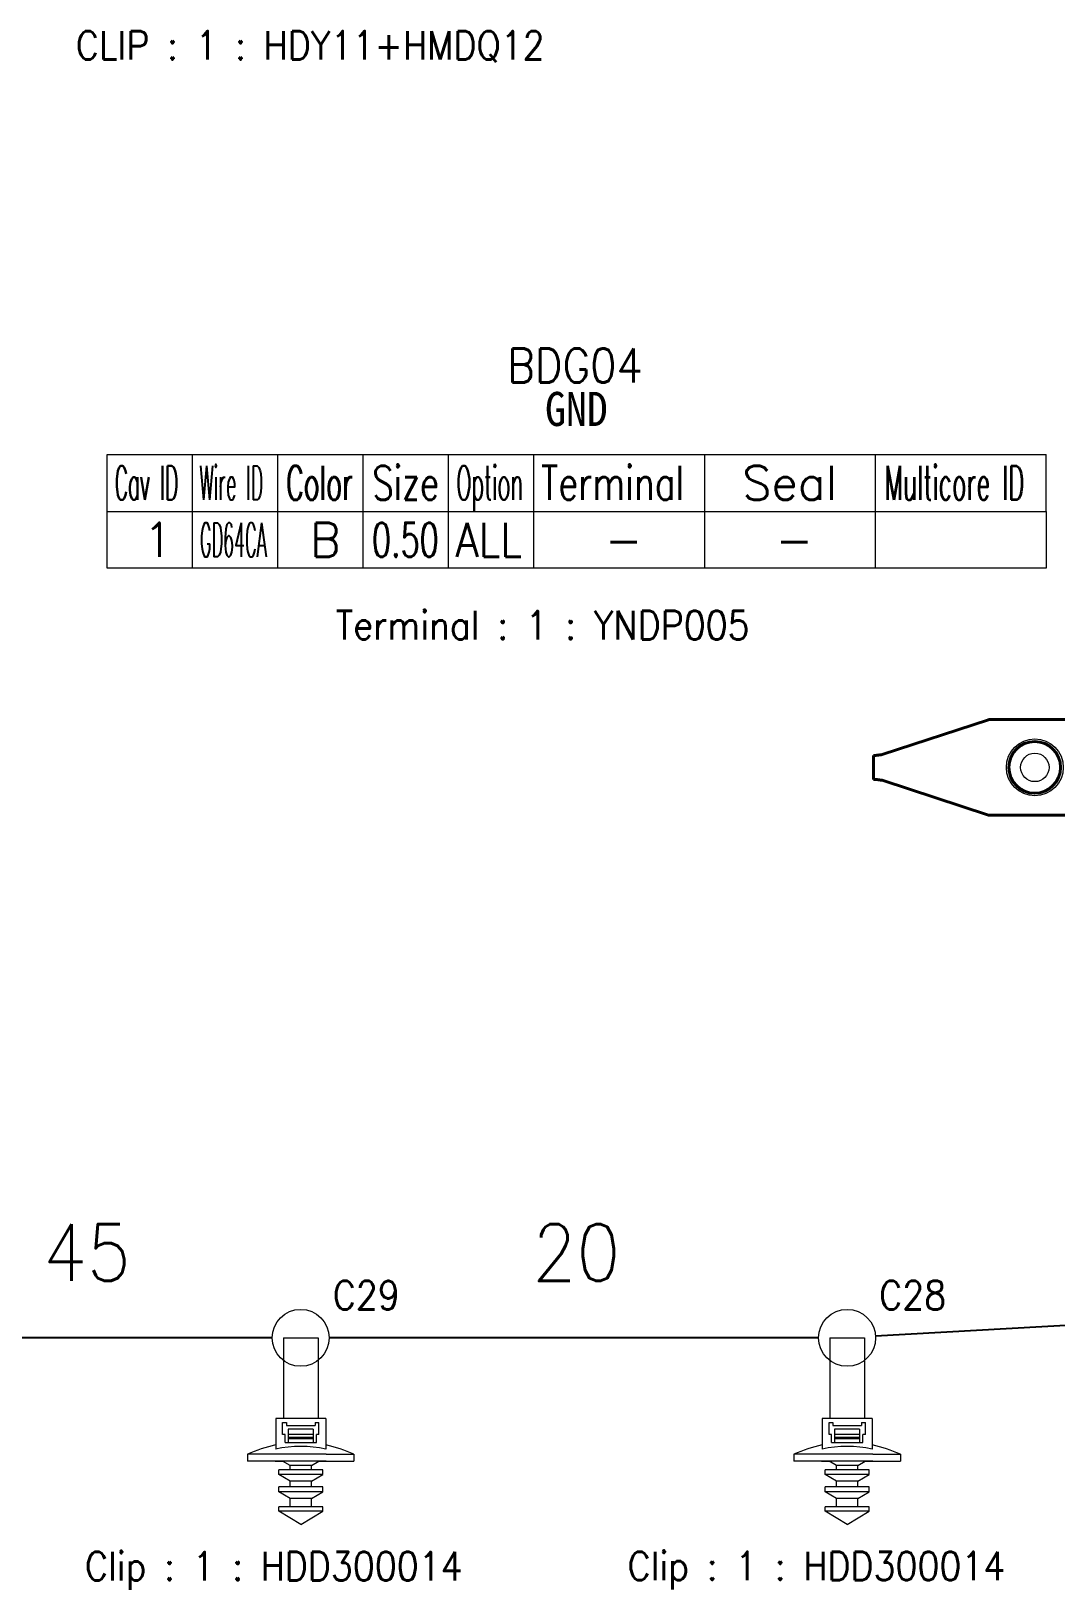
# Model space of a CAD drawing. Header units: inches. Extents: x 47316 to 59086, y 3141 to 11743.
# Drawn here: x 51384.3 to 51474.3, y 6120.9 to 6257.9 of the extents above; entities that cross this region are included whole.
import ezdxf

# ---------------------------------------------------------------- set-up
doc = ezdxf.new("R2010")
doc.units = ezdxf.units.IN
doc.header["$MEASUREMENT"] = 0
for name, color, linetype, lineweight in [('0Filament', 7, 'Continuous', 20), ('标注线', 3, 'Continuous', 20), ('轮廓线', 7, 'Continuous', 40)]:
    doc.layers.add(name, color=color, linetype=linetype, lineweight=lineweight)
doc.styles.get("Standard").update_dxf_attribs({"font": ''})
doc.styles.get('Standard').set_extended_font_data('SimSun')
doc.linetypes.add('_VH_OTCON', pattern='A,0.0001,[7,VeSys.shx,S=0.1,R=0,X=0,Y=0],-0.4,[7,VeSys.shx,S=0.1,R=0,X=0,Y=0],-0.4,["X",Standard,S=1,R=0,X=-0.5,Y=-0.5],-0.0001,[7,VeSys.shx,S=0.1,R=0,X=0,Y=0],-0.4', length=1.2002)

# ---------------------------------------------------------------- blocks, each defined once
blk = doc.blocks.new('YNDP')
at = {"layer": '标注线', "color": 0}
for p, q in [((-2.1, 7.31), (2.1, 7.31)), ((-2.1, 7.31), (-2.1, 7.03)), ((-2.1, 7.03), (2.1, 7.03)), ((2.1, 7.31), (2.1, 7.03)), ((-2.1, 6.34), (2.1, 6.34)), ((-2.1, 6.06), (-2.1, 6.34)), ((-2.1, 6.06), (2.1, 6.06)), ((2.1, 6.06), (2.1, 6.34)), ((-2.1, 5.36), (2.1, 5.36)), ((-2.1, 5.08), (-2.1, 5.36)), ((-2.1, 5.08), (2.1, 5.08)), ((2.1, 5.08), (2.1, 5.36))]:
    blk.add_line(p, q, dxfattribs=at)
at = {"layer": '轮廓线', "color": 0, "linetype": 'Continuous'}
for p, q in [((-1.05, 31.85), (1.05, 31.85)), ((-1.05, 31.85), (-1.05, 31.62)), ((1.05, 31.85), (1.05, 31.62)), ((-1.12, 31.08), (-4.19, 21.73)), ((1.12, 31.08), (4.19, 21.73)), ((-4.2, 21.67), (-4.2, 12.86)), ((4.2, 21.67), (4.2, 12.86)), ((-2.59, 8.23), (-2.59, 8.19)), ((2.61, 8.81), (2.59, 8.3)), ((-2.8, 4.2), (-2.8, 8.19)), ((-1.93, 8.19), (-2.79, 8.19)), ((-2.68, 4.76), (-2.68, 7.63)), ((-2.15, 7.63), (-2.15, 4.76)), ((1.93, 8.19), (2.79, 8.19)), ((2.15, 7.63), (2.15, 4.76)), ((2.68, 4.76), (2.68, 7.63)), ((2.8, 4.2), (2.8, 8.19)), ((-1.88, 4.2), (-2.79, 4.2)), ((1.88, 4.2), (2.79, 4.2)), ((-3.42, 2.1), (-3.42, 0)), ((-2.21, 2.1), (-3.42, 2.1)), ((-3.33, 1.54), (-3.33, 0.56)), ((-2.8, 0.56), (-2.8, 1.54)), ((2.21, 2.1), (3.42, 2.1)), ((2.8, 0.56), (2.8, 1.54)), ((3.33, 1.54), (3.33, 0.56)), ((3.42, 2.1), (3.42, 0)), ((3.42, 0), (-3.42, 0))]:
    blk.add_line(p, q, dxfattribs=at)
for points in [[(-4.1, 12.34), (-3.84, 11.76), (-3.57, 11.21), (-3.29, 10.67), (-3.04, 10.15), (-2.83, 9.63), (-2.67, 9.1), (-2.59, 8.55)], [(4.1, 12.34), (3.82, 11.71), (3.52, 11.11), (3.22, 10.53), (2.96, 9.97), (2.75, 9.39), (2.61, 8.81)], [(2.59, 8.3), (2.6, 8.23), (2.62, 8.19)]]:
    blk.add_lwpolyline(points, dxfattribs=at)
blk.add_circle((0, 17.68), 2.27, dxfattribs=at)
for centre, radius, start, end in [((-3.99, 21.67), 0.21, 161.8436, 180), ((3.99, 21.67), 0.21, 0, 18.1564), ((-2.73, 12.98), 1.47, 179.9769, 194.856), ((-2.78, 12.86), 1.42, 179.9988, 190.6859), ((-2.82, 12.86), 1.38, 190.6602, 202.0987), ((-2.83, 12.95), 1.37, 194.867, 203.4682), ((-2.88, 12.93), 1.32, 203.5201, 211.9337), ((2.88, 12.93), 1.31, 328.0524, 336.542), ((2.84, 12.95), 1.36, 336.545, 345.167), ((2.82, 12.86), 1.38, 337.9012, 349.3399), ((2.73, 12.98), 1.47, 345.1441, 0.0231), ((2.78, 12.86), 1.42, 349.3141, 0.0012)]:
    blk.add_arc(centre, radius, start, end, dxfattribs=at)
for centre, ratio, start_param, end_param in [((-2.79, 7.63), 0.19732, -4.712389, -3.141593), ((2.79, 7.63), 0.19732, -3.141593, -1.570796), ((-2.79, 4.76), 0.19732, 0, 1.570796), ((2.79, 4.76), 0.19732, -1.570796, 0), ((-3.4, 1.54), 0.133102, -4.712389, -3.141593), ((3.4, 1.54), 0.133102, -3.141593, -1.570796), ((-3.4, 0.56), 0.133102, 0, 1.570796), ((3.4, 0.56), 0.133102, -1.570796, 0)]:
    blk.add_ellipse(centre, major_axis=(0, -0.56), ratio=ratio, start_param=start_param, end_param=end_param, dxfattribs=at)
for points, knots in [([(-1.12, 31.08), (-1.12, 31.13), (-1.11, 31.23), (-1.09, 31.37), (-1.07, 31.5), (-1.06, 31.59), (-1.05, 31.62)], [0, 0, 0, 0, 0.275349, 0.54044, 0.785059, 1, 1, 1, 1]), ([(1.12, 31.08), (1.12, 31.13), (1.11, 31.23), (1.09, 31.37), (1.07, 31.5), (1.06, 31.59), (1.05, 31.62)], [0, 0, 0, 0, 0.275349, 0.54044, 0.785059, 1, 1, 1, 1]), ([(-3.99, 12.24), (-3.96, 12.18), (-3.88, 12.06), (-3.76, 11.88), (-3.63, 11.71), (-3.49, 11.53), (-3.38, 11.38), (-3.28, 11.26), (-3.18, 11.13), (-3.08, 11.01), (-2.97, 10.88), (-2.89, 10.77), (-2.81, 10.67), (-2.71, 10.53), (-2.6, 10.38), (-2.5, 10.23), (-2.42, 10.11), (-2.35, 9.98), (-2.28, 9.85), (-2.21, 9.72), (-2.13, 9.54), (-2.06, 9.35), (-2, 9.15), (-1.96, 9), (-1.93, 8.85), (-1.92, 8.75), (-1.91, 8.7)], [0, 0, 0, 0, 0.050147, 0.101268, 0.15366, 0.207551, 0.263037, 0.291397, 0.320187, 0.379163, 0.409405, 0.44019, 0.471533, 0.503437, 0.568955, 0.6026, 0.636828, 0.671601, 0.70688, 0.742606, 0.778723, 0.851854, 0.888752, 0.925778, 0.962868, 1, 1, 1, 1]), ([(3.99, 12.24), (3.96, 12.18), (3.88, 12.06), (3.76, 11.88), (3.63, 11.71), (3.49, 11.53), (3.38, 11.38), (3.28, 11.26), (3.18, 11.13), (3.08, 11.01), (2.97, 10.88), (2.89, 10.77), (2.81, 10.67), (2.71, 10.53), (2.6, 10.38), (2.5, 10.23), (2.42, 10.11), (2.35, 9.98), (2.28, 9.85), (2.21, 9.72), (2.13, 9.54), (2.06, 9.35), (2, 9.15), (1.96, 9), (1.93, 8.85), (1.92, 8.75), (1.91, 8.7)], [0, 0, 0, 0, 0.050147, 0.101268, 0.15366, 0.207551, 0.263037, 0.291397, 0.320187, 0.379163, 0.409405, 0.44019, 0.471533, 0.503437, 0.568955, 0.6026, 0.636828, 0.671601, 0.70688, 0.742606, 0.778723, 0.851854, 0.888752, 0.925778, 0.962868, 1, 1, 1, 1]), ([(-2.59, 8.23), (-2.59, 8.23), (-2.59, 8.25), (-2.59, 8.28), (-2.59, 8.31), (-2.59, 8.35), (-2.58, 8.39), (-2.58, 8.46), (-2.58, 8.51), (-2.59, 8.55)], [0, 0, 0, 0, 0.070978, 0.159185, 0.264069, 0.384693, 0.519957, 0.668708, 1, 1, 1, 1]), ([(-2.58, 8.19), (-2.58, 8.19), (-2.58, 8.19), (-2.58, 8.19), (-2.59, 8.2), (-2.59, 8.2), (-2.59, 8.2), (-2.59, 8.21), (-2.59, 8.22), (-2.59, 8.22), (-2.59, 8.23)], [0, 0, 0, 0, 0.063583, 0.13143, 0.214486, 0.319093, 0.448523, 0.604543, 0.788198, 1, 1, 1, 1]), ([(-1.89, 8.33), (-1.89, 8.32), (-1.9, 8.3), (-1.9, 8.27), (-1.9, 8.25), (-1.91, 8.23), (-1.91, 8.22), (-1.91, 8.21), (-1.92, 8.2), (-1.92, 8.2), (-1.92, 8.2), (-1.92, 8.19), (-1.92, 8.19), (-1.93, 8.19), (-1.93, 8.19)], [0, 0, 0, 0, 0.218442, 0.41158, 0.578176, 0.717068, 0.77583, 0.827442, 0.871971, 0.909537, 0.940372, 0.964928, 0.984146, 1, 1, 1, 1]), ([(-1.91, 8.7), (-1.91, 8.66), (-1.9, 8.6), (-1.89, 8.5), (-1.89, 8.42), (-1.89, 8.37), (-1.89, 8.34), (-1.89, 8.33)], [0, 0, 0, 0, 0.28921, 0.557756, 0.797041, 0.903477, 1, 1, 1, 1]), ([(1.89, 8.33), (1.89, 8.34), (1.89, 8.37), (1.89, 8.42), (1.89, 8.5), (1.9, 8.6), (1.91, 8.66), (1.91, 8.7)], [0, 0, 0, 0, 0.09654, 0.20301, 0.442326, 0.710821, 1, 1, 1, 1]), ([(1.93, 8.19), (1.93, 8.19), (1.92, 8.19), (1.92, 8.19), (1.92, 8.2), (1.92, 8.2), (1.92, 8.2), (1.91, 8.21), (1.91, 8.22), (1.91, 8.23), (1.9, 8.25), (1.9, 8.27), (1.9, 8.3), (1.89, 8.32), (1.89, 8.33)], [0, 0, 0, 0, 0.015854, 0.035072, 0.059628, 0.090464, 0.128031, 0.17256, 0.224172, 0.282933, 0.421824, 0.58842, 0.781558, 1, 1, 1, 1]), ([(-2.11, 8.19), (-2.11, 8.19), (-2.11, 8.19), (-2.11, 8.19), (-2.12, 8.18), (-2.12, 8.18), (-2.12, 8.17), (-2.12, 8.17), (-2.13, 8.16), (-2.13, 8.14), (-2.13, 8.12), (-2.14, 8.09), (-2.14, 8.06), (-2.14, 8.01), (-2.15, 7.94), (-2.15, 7.84), (-2.15, 7.74), (-2.15, 7.67), (-2.15, 7.63)], [0, 0, 0, 0, 0.004027, 0.009289, 0.016377, 0.025518, 0.036801, 0.050263, 0.065914, 0.083752, 0.125893, 0.176287, 0.234438, 0.299837, 0.450022, 0.621303, 0.807366, 1, 1, 1, 1]), ([(2.15, 7.63), (2.15, 7.67), (2.15, 7.74), (2.15, 7.84), (2.15, 7.94), (2.14, 8.01), (2.14, 8.06), (2.14, 8.09), (2.13, 8.12), (2.13, 8.14), (2.13, 8.16), (2.12, 8.17), (2.12, 8.17), (2.12, 8.18), (2.12, 8.18), (2.11, 8.19), (2.11, 8.19), (2.11, 8.19), (2.11, 8.19)], [0, 0, 0, 0, 0.192634, 0.378697, 0.549978, 0.700163, 0.765562, 0.823713, 0.874107, 0.916248, 0.934086, 0.949737, 0.963199, 0.974482, 0.983623, 0.990711, 0.995973, 1, 1, 1, 1]), ([(-2.56, 3.36), (-2.57, 3.43), (-2.58, 3.53), (-2.58, 3.66), (-2.58, 3.77), (-2.58, 3.87), (-2.58, 3.98), (-2.58, 4.09), (-2.58, 4.16), (-2.58, 4.2)], [0, 0, 0, 0, 0.240029, 0.362533, 0.486637, 0.612415, 0.739889, 0.869056, 1, 1, 1, 1]), ([(-2.15, 4.76), (-2.15, 4.72), (-2.15, 4.65), (-2.15, 4.55), (-2.15, 4.45), (-2.14, 4.38), (-2.14, 4.33), (-2.14, 4.3), (-2.13, 4.27), (-2.13, 4.25), (-2.13, 4.23), (-2.12, 4.22), (-2.12, 4.22), (-2.12, 4.21), (-2.12, 4.21), (-2.11, 4.2), (-2.11, 4.2), (-2.11, 4.2), (-2.11, 4.2)], [0, 0, 0, 0, 0.192634, 0.378697, 0.549978, 0.700163, 0.765562, 0.823713, 0.874107, 0.916248, 0.934086, 0.949737, 0.963199, 0.974482, 0.983623, 0.990711, 0.995973, 1, 1, 1, 1]), ([(-1.88, 4.2), (-1.88, 4.13), (-1.87, 4.02), (-1.86, 3.87), (-1.85, 3.73), (-1.83, 3.59), (-1.79, 3.46), (-1.77, 3.39), (-1.75, 3.36)], [0, 0, 0, 0, 0.260021, 0.387215, 0.512609, 0.758429, 0.879572, 1, 1, 1, 1]), ([(1.75, 3.36), (1.77, 3.39), (1.79, 3.46), (1.83, 3.59), (1.85, 3.73), (1.86, 3.87), (1.87, 4.02), (1.88, 4.13), (1.88, 4.2)], [0, 0, 0, 0, 0.120428, 0.241571, 0.48739, 0.612785, 0.739979, 1, 1, 1, 1]), ([(2.11, 4.2), (2.11, 4.2), (2.11, 4.2), (2.11, 4.2), (2.12, 4.21), (2.12, 4.21), (2.12, 4.22), (2.12, 4.22), (2.13, 4.23), (2.13, 4.25), (2.13, 4.27), (2.14, 4.3), (2.14, 4.33), (2.14, 4.38), (2.15, 4.45), (2.15, 4.55), (2.15, 4.65), (2.15, 4.72), (2.15, 4.76)], [0, 0, 0, 0, 0.004027, 0.009289, 0.016377, 0.025518, 0.036801, 0.050263, 0.065914, 0.083752, 0.125893, 0.176287, 0.234438, 0.299837, 0.450022, 0.621303, 0.807366, 1, 1, 1, 1]), ([(2.58, 4.2), (2.58, 4.16), (2.58, 4.09), (2.58, 3.98), (2.58, 3.87), (2.58, 3.77), (2.58, 3.66), (2.58, 3.53), (2.57, 3.43), (2.56, 3.36)], [0, 0, 0, 0, 0.130944, 0.260111, 0.387585, 0.513363, 0.637467, 0.759971, 1, 1, 1, 1]), ([(-2.89, 2.13), (-2.87, 2.14), (-2.85, 2.17), (-2.8, 2.21), (-2.76, 2.26), (-2.72, 2.33), (-2.68, 2.4), (-2.64, 2.48), (-2.61, 2.56), (-2.56, 2.69), (-2.53, 2.85), (-2.51, 3.01), (-2.51, 3.13), (-2.52, 3.22), (-2.54, 3.29), (-2.55, 3.34), (-2.56, 3.36)], [0, 0, 0, 0, 0.038866, 0.08397, 0.135113, 0.191855, 0.253649, 0.319879, 0.389842, 0.462725, 0.612921, 0.759984, 0.828629, 0.892177, 0.949572, 1, 1, 1, 1]), ([(-1.75, 3.36), (-1.74, 3.34), (-1.71, 3.28), (-1.68, 3.19), (-1.65, 3.09), (-1.64, 3), (-1.64, 2.93), (-1.64, 2.87), (-1.65, 2.81), (-1.66, 2.73), (-1.69, 2.64), (-1.73, 2.53), (-1.79, 2.44), (-1.85, 2.36), (-1.91, 2.28), (-1.98, 2.22), (-2.03, 2.18), (-2.07, 2.15), (-2.1, 2.13), (-2.13, 2.12), (-2.17, 2.1), (-2.2, 2.1), (-2.21, 2.1)], [0, 0, 0, 0, 0.055022, 0.116995, 0.185083, 0.258201, 0.296181, 0.334778, 0.373698, 0.412652, 0.489659, 0.564292, 0.635623, 0.703071, 0.76613, 0.824277, 0.876958, 0.901113, 0.923761, 0.944907, 0.964596, 1, 1, 1, 1]), ([(2.21, 2.1), (2.2, 2.1), (2.17, 2.1), (2.13, 2.12), (2.1, 2.13), (2.07, 2.15), (2.03, 2.18), (1.98, 2.22), (1.91, 2.28), (1.85, 2.36), (1.79, 2.44), (1.73, 2.53), (1.69, 2.64), (1.65, 2.75), (1.64, 2.87), (1.64, 2.98), (1.65, 3.09), (1.68, 3.19), (1.71, 3.28), (1.74, 3.34), (1.75, 3.36)], [0, 0, 0, 0, 0.035416, 0.055113, 0.076262, 0.09891, 0.123064, 0.175742, 0.233887, 0.296955, 0.364416, 0.435763, 0.510406, 0.587414, 0.665244, 0.741782, 0.814902, 0.882994, 0.944969, 1, 1, 1, 1]), ([(2.56, 3.36), (2.55, 3.34), (2.54, 3.3), (2.53, 3.23), (2.52, 3.16), (2.51, 3.05), (2.52, 2.9), (2.55, 2.73), (2.6, 2.59), (2.64, 2.48), (2.68, 2.41), (2.71, 2.34), (2.75, 2.28), (2.79, 2.23), (2.81, 2.2), (2.83, 2.19)], [0, 0, 0, 0, 0.048288, 0.102718, 0.16266, 0.227338, 0.366788, 0.511961, 0.653827, 0.721303, 0.78555, 0.846014, 0.902199, 0.953655, 1, 1, 1, 1]), ([(-2.97, 2.1), (-2.96, 2.1), (-2.95, 2.1), (-2.93, 2.11), (-2.91, 2.12), (-2.9, 2.13), (-2.89, 2.13)], [0, 0, 0, 0, 0.217658, 0.453857, 0.713604, 1, 1, 1, 1]), ([(-2.74, 2.1), (-2.74, 2.1), (-2.74, 2.1), (-2.75, 2.1), (-2.75, 2.09), (-2.75, 2.09), (-2.76, 2.08), (-2.76, 2.08), (-2.76, 2.07), (-2.77, 2.05), (-2.77, 2.03), (-2.78, 2), (-2.78, 1.97), (-2.79, 1.93), (-2.79, 1.89), (-2.8, 1.83), (-2.8, 1.75), (-2.8, 1.65), (-2.8, 1.58), (-2.8, 1.54)], [0, 0, 0, 0, 0.005642, 0.012205, 0.020275, 0.030156, 0.042002, 0.05589, 0.071859, 0.089925, 0.132301, 0.1827, 0.240671, 0.305736, 0.377363, 0.454882, 0.624746, 0.809143, 1, 1, 1, 1]), ([(2.8, 1.54), (2.8, 1.58), (2.8, 1.65), (2.8, 1.75), (2.8, 1.83), (2.79, 1.89), (2.79, 1.93), (2.78, 1.97), (2.78, 2), (2.77, 2.03), (2.77, 2.05), (2.76, 2.07), (2.76, 2.08), (2.76, 2.08), (2.75, 2.09), (2.75, 2.09), (2.75, 2.1), (2.74, 2.1), (2.74, 2.1), (2.74, 2.1)], [0, 0, 0, 0, 0.190857, 0.375254, 0.545118, 0.622637, 0.694264, 0.759329, 0.8173, 0.867699, 0.910075, 0.928141, 0.94411, 0.957998, 0.969844, 0.979725, 0.987795, 0.994358, 1, 1, 1, 1]), ([(2.83, 2.19), (2.84, 2.17), (2.86, 2.15), (2.89, 2.13), (2.9, 2.12)], [0, 0, 0, 0, 0.537008, 1, 1, 1, 1]), ([(2.9, 2.12), (2.91, 2.12), (2.92, 2.11), (2.94, 2.1), (2.96, 2.1), (2.97, 2.1)], [0, 0, 0, 0, 0.280397, 0.659814, 1, 1, 1, 1]), ([(-2.8, 0.56), (-2.8, 0.52), (-2.8, 0.45), (-2.8, 0.35), (-2.8, 0.27), (-2.79, 0.21), (-2.79, 0.17), (-2.78, 0.13), (-2.78, 0.1), (-2.77, 0.07), (-2.77, 0.05), (-2.76, 0.03), (-2.76, 0.02), (-2.76, 0.02), (-2.75, 0.01), (-2.75, 0.01), (-2.75, 0), (-2.74, 0), (-2.74, 0), (-2.74, 0)], [0, 0, 0, 0, 0.190857, 0.375254, 0.545118, 0.622637, 0.694264, 0.759329, 0.8173, 0.867699, 0.910075, 0.928141, 0.94411, 0.957998, 0.969844, 0.979725, 0.987795, 0.994358, 1, 1, 1, 1]), ([(2.74, 0), (2.74, 0), (2.74, 0), (2.75, 0), (2.75, 0.01), (2.75, 0.01), (2.76, 0.02), (2.76, 0.02), (2.76, 0.03), (2.77, 0.05), (2.77, 0.07), (2.78, 0.1), (2.78, 0.13), (2.79, 0.17), (2.79, 0.21), (2.8, 0.27), (2.8, 0.35), (2.8, 0.45), (2.8, 0.52), (2.8, 0.56)], [0, 0, 0, 0, 0.005642, 0.012205, 0.020275, 0.030156, 0.042002, 0.05589, 0.071859, 0.089925, 0.132301, 0.1827, 0.240671, 0.305736, 0.377363, 0.454882, 0.624746, 0.809143, 1, 1, 1, 1])]:
    blk.add_open_spline(points, degree=3, knots=knots, dxfattribs=at)

msp = doc.modelspace()

# ---------------------------------------------------------------- linework, layer by layer
at = {"color": 0, "linetype": 'Continuous', "lineweight": 15}
for p, q in [((51390.93, 6220.66), (51473.43, 6220.66)), ((51390.93, 6215.66), (51390.93, 6220.66)), ((51390.93, 6215.66), (51473.43, 6215.66))]:
    msp.add_line(p, q, dxfattribs=at)
at = {"color": 7, "linetype": 'Continuous', "lineweight": 15}
for p, q in [((51398.43, 6215.66), (51398.43, 6220.66)), ((51405.93, 6215.66), (51405.93, 6220.66)), ((51413.43, 6215.66), (51413.43, 6220.66)), ((51420.93, 6215.66), (51420.93, 6220.66)), ((51428.43, 6215.66), (51428.43, 6220.66)), ((51443.43, 6215.66), (51443.43, 6220.66)), ((51458.43, 6215.66), (51458.43, 6220.66)), ((51473.43, 6215.66), (51473.43, 6220.66))]:
    msp.add_line(p, q, dxfattribs=at)
at = {"color": 102, "linetype": 'Continuous', "lineweight": 15}
for p, q in [((51398.43, 6210.66), (51398.43, 6215.66)), ((51405.93, 6210.66), (51405.93, 6215.66)), ((51413.43, 6210.66), (51413.43, 6215.66)), ((51420.93, 6210.66), (51420.93, 6215.66)), ((51428.43, 6210.66), (51428.43, 6215.66)), ((51443.43, 6210.66), (51443.43, 6215.66)), ((51458.43, 6210.66), (51458.43, 6215.66))]:
    msp.add_line(p, q, dxfattribs=at)
at = {"color": 0, "linetype": '_VH_OTCON', "ltscale": 5}
for p, q in [((51405.44, 6143.03), (51372.44, 6143.03)), ((51453.44, 6143.03), (51410.44, 6143.03))]:
    msp.add_line(p, q, dxfattribs=at)
at = {"color": 0, "linetype": 'Continuous', "lineweight": 15}
msp.add_lwpolyline([(51390.93, 6210.66), (51390.93, 6215.66), (51473.43, 6215.66), (51473.43, 6210.66)], close=True, dxfattribs=at)
at = {"color": 0, "linetype": '_VH_OTCON', "ltscale": 5}
msp.add_lwpolyline([(51721.79, 6184.59), (51650.5, 6153.97), (51458.44, 6143.17)], dxfattribs=at)
at = {"color": 0, "linetype": 'Continuous', "lineweight": 15}
for centre, radius in [((51472.43, 6193.16), 2.5), ((51472.43, 6193.16), 1.25), ((51407.94, 6143.03), 2.5), ((51455.94, 6143.03), 2.5), ((51455.94, 6143.03), 2.5)]:
    msp.add_circle(centre, radius, dxfattribs=at)
at = {"layer": '0Filament', "color": 0, "lineweight": 9, "ltscale": 0.13}
for p, q in [((51406.43, 6143.03), (51406.43, 6138.79)), ((51409.46, 6143.03), (51409.46, 6138.79)), ((51454.43, 6143.03), (51454.43, 6138.79)), ((51457.46, 6143.03), (51457.46, 6138.79)), ((51406.43, 6138.79), (51406.43, 6135.93)), ((51409.46, 6138.79), (51409.46, 6135.93)), ((51454.43, 6138.79), (51454.43, 6135.93)), ((51457.46, 6138.79), (51457.46, 6135.93))]:
    msp.add_line(p, q, dxfattribs=at)
at = {"layer": '0Filament', "color": 0, "lineweight": 9}
for p, q in [((51406.43, 6143.03), (51409.46, 6143.03)), ((51454.43, 6143.03), (51457.46, 6143.03))]:
    msp.add_line(p, q, dxfattribs=at)
at = {"layer": '0Filament', "color": 0, "lineweight": 9, "ltscale": 0.121317}
for p, q in [((51405.74, 6135.93), (51405.74, 6133.26)), ((51410.14, 6135.93), (51410.14, 6133.26)), ((51453.74, 6135.93), (51453.74, 6133.26)), ((51458.14, 6135.93), (51458.14, 6133.26))]:
    msp.add_line(p, q, dxfattribs=at)
at = {"layer": '0Filament', "color": 0, "lineweight": 9, "ltscale": 0.2}
for p, q in [((51410.14, 6135.93), (51405.74, 6135.93)), ((51458.14, 6135.93), (51453.74, 6135.93))]:
    msp.add_line(p, q, dxfattribs=at)
at = {"layer": '0Filament', "color": 0, "lineweight": 9, "ltscale": 0.047501}
for p, q in [((51406.35, 6134.55), (51406.35, 6135.6)), ((51409.54, 6134.55), (51409.54, 6135.6)), ((51454.35, 6134.55), (51454.35, 6135.6)), ((51457.54, 6134.55), (51457.54, 6135.6))]:
    msp.add_line(p, q, dxfattribs=at)
at = {"layer": '0Filament', "color": 0, "lineweight": 9, "ltscale": 0.014999}
for p, q in [((51406.35, 6135.6), (51406.68, 6135.6)), ((51454.35, 6135.6), (51454.68, 6135.6))]:
    msp.add_line(p, q, dxfattribs=at)
at = {"layer": '0Filament', "color": 0, "lineweight": 9, "ltscale": 0.0125}
for p, q in [((51406.68, 6135.6), (51406.68, 6135.33)), ((51409.21, 6135.6), (51409.21, 6135.33)), ((51454.68, 6135.6), (51454.68, 6135.33)), ((51457.21, 6135.6), (51457.21, 6135.33)), ((51406.84, 6134.55), (51406.84, 6134.28)), ((51409.04, 6134.55), (51409.04, 6134.28)), ((51454.84, 6134.55), (51454.84, 6134.28)), ((51457.04, 6134.55), (51457.04, 6134.28))]:
    msp.add_line(p, q, dxfattribs=at)
at = {"layer": '0Filament', "color": 0, "lineweight": 9, "ltscale": 0.114999}
for p, q in [((51406.68, 6135.33), (51409.21, 6135.33)), ((51454.68, 6135.33), (51457.21, 6135.33))]:
    msp.add_line(p, q, dxfattribs=at)
at = {"layer": '0Filament', "color": 0, "lineweight": 9, "ltscale": 0.1}
for p, q in [((51409.04, 6135), (51406.84, 6135)), ((51457.04, 6135), (51454.84, 6135)), ((51409.04, 6134.55), (51406.84, 6134.55)), ((51409.04, 6134.28), (51406.84, 6134.28)), ((51409.04, 6134.17), (51406.84, 6134.17)), ((51409.04, 6134.15), (51406.84, 6134.15)), ((51457.04, 6134.55), (51454.84, 6134.55)), ((51457.04, 6134.28), (51454.84, 6134.28)), ((51457.04, 6134.17), (51454.84, 6134.17)), ((51457.04, 6134.15), (51454.84, 6134.15))]:
    msp.add_line(p, q, dxfattribs=at)
at = {"layer": '0Filament', "color": 0, "lineweight": 9, "ltscale": 0.020001}
for p, q in [((51406.84, 6135), (51406.84, 6134.55)), ((51409.04, 6135), (51409.04, 6134.55)), ((51454.84, 6135), (51454.84, 6134.55)), ((51457.04, 6135), (51457.04, 6134.55))]:
    msp.add_line(p, q, dxfattribs=at)
at = {"layer": '0Filament', "color": 0, "lineweight": 9, "ltscale": 0.015002}
for p, q in [((51409.21, 6135.6), (51409.54, 6135.6)), ((51457.21, 6135.6), (51457.54, 6135.6))]:
    msp.add_line(p, q, dxfattribs=at)
at = {"layer": '0Filament', "color": 0, "lineweight": 9, "ltscale": 0.010001}
for p, q in [((51406.57, 6134.55), (51406.35, 6134.55)), ((51409.54, 6134.55), (51409.32, 6134.55)), ((51454.57, 6134.55), (51454.35, 6134.55)), ((51457.54, 6134.55), (51457.32, 6134.55))]:
    msp.add_line(p, q, dxfattribs=at)
at = {"layer": '0Filament', "color": 0, "lineweight": 9, "ltscale": 0.0325}
for p, q in [((51406.57, 6133.84), (51406.57, 6134.55)), ((51409.32, 6133.84), (51409.32, 6134.55)), ((51454.57, 6133.84), (51454.57, 6134.55)), ((51457.32, 6133.84), (51457.32, 6134.55))]:
    msp.add_line(p, q, dxfattribs=at)
at = {"layer": '0Filament', "color": 0, "lineweight": 9, "ltscale": 0.125}
for p, q in [((51406.57, 6133.84), (51409.32, 6133.84)), ((51454.57, 6133.84), (51457.32, 6133.84))]:
    msp.add_line(p, q, dxfattribs=at)
at = {"layer": '0Filament', "color": 0, "lineweight": 9, "ltscale": 0.004785}
for p, q in [((51406.84, 6134.28), (51406.84, 6134.17)), ((51409.04, 6134.28), (51409.04, 6134.17)), ((51454.84, 6134.28), (51454.84, 6134.17)), ((51457.04, 6134.28), (51457.04, 6134.17))]:
    msp.add_line(p, q, dxfattribs=at)
at = {"layer": '0Filament', "color": 0, "lineweight": 9, "ltscale": 0.001228}
for p, q in [((51406.84, 6134.17), (51406.84, 6134.15)), ((51409.04, 6134.17), (51409.04, 6134.15)), ((51454.84, 6134.17), (51454.84, 6134.15)), ((51457.04, 6134.17), (51457.04, 6134.15))]:
    msp.add_line(p, q, dxfattribs=at)
at = {"layer": '0Filament', "color": 0, "lineweight": 9, "ltscale": 0.013986}
for p, q in [((51406.84, 6134.15), (51406.84, 6133.84)), ((51409.04, 6134.15), (51409.04, 6133.84)), ((51454.84, 6134.15), (51454.84, 6133.84)), ((51457.04, 6134.15), (51457.04, 6133.84))]:
    msp.add_line(p, q, dxfattribs=at)
at = {"layer": '0Filament', "color": 0, "lineweight": 9, "ltscale": 0.314377}
for p, q in [((51410.19, 6132.8), (51403.27, 6132.8)), ((51410.19, 6132.18), (51403.27, 6132.18)), ((51458.19, 6132.8), (51451.27, 6132.8)), ((51458.19, 6132.18), (51451.27, 6132.18))]:
    msp.add_line(p, q, dxfattribs=at)
at = {"layer": '0Filament', "color": 0, "lineweight": 9, "ltscale": 0.02778}
for p, q in [((51403.27, 6132.8), (51403.27, 6132.18)), ((51412.62, 6132.8), (51412.62, 6132.18)), ((51451.27, 6132.8), (51451.27, 6132.18)), ((51460.62, 6132.8), (51460.62, 6132.18))]:
    msp.add_line(p, q, dxfattribs=at)
at = {"layer": '0Filament', "color": 0, "lineweight": 9, "ltscale": 0.11062}
for p, q in [((51405.7, 6132.18), (51403.27, 6132.18)), ((51453.7, 6132.18), (51451.27, 6132.18))]:
    msp.add_line(p, q, dxfattribs=at)
at = {"layer": '0Filament', "color": 0, "lineweight": 9, "ltscale": 0.0297}
for p, q in [((51405.7, 6132.18), (51406.35, 6132.18)), ((51453.7, 6132.18), (51454.35, 6132.18))]:
    msp.add_line(p, q, dxfattribs=at)
at = {"layer": '0Filament', "color": 0, "lineweight": 9, "ltscale": 0.034036}
for p, q in [((51407, 6131.8), (51406.35, 6132.18)), ((51455, 6131.8), (51454.35, 6132.18))]:
    msp.add_line(p, q, dxfattribs=at)
at = {"layer": '0Filament', "color": 0, "lineweight": 9, "ltscale": 0.034033}
for p, q in [((51408.89, 6131.8), (51409.53, 6132.18)), ((51456.89, 6131.8), (51457.53, 6132.18))]:
    msp.add_line(p, q, dxfattribs=at)
at = {"layer": '0Filament', "color": 0, "lineweight": 9, "ltscale": 0.14032}
for p, q in [((51409.53, 6132.18), (51412.62, 6132.18)), ((51457.53, 6132.18), (51460.62, 6132.18))]:
    msp.add_line(p, q, dxfattribs=at)
at = {"layer": '0Filament', "color": 0, "lineweight": 9, "ltscale": 0.110623}
for p, q in [((51410.19, 6132.8), (51412.62, 6132.8)), ((51410.19, 6132.18), (51412.62, 6132.18)), ((51458.19, 6132.8), (51460.62, 6132.8)), ((51458.19, 6132.18), (51460.62, 6132.18))]:
    msp.add_line(p, q, dxfattribs=at)
at = {"layer": '0Filament', "color": 0, "lineweight": 9, "ltscale": 0.129449}
for p, q in [((51408.87, 6131.44), (51406.02, 6131.44)), ((51408.87, 6131.03), (51406.02, 6131.03)), ((51456.87, 6131.44), (51454.02, 6131.44)), ((51456.87, 6131.03), (51454.02, 6131.03)), ((51408.87, 6129.93), (51406.02, 6129.93)), ((51408.87, 6129.49), (51406.02, 6129.49)), ((51456.87, 6129.93), (51454.02, 6129.93)), ((51456.87, 6129.49), (51454.02, 6129.49)), ((51408.87, 6128.18), (51406.02, 6128.18)), ((51456.87, 6128.18), (51454.02, 6128.18)), ((51408.87, 6127.79), (51406.02, 6127.79)), ((51456.87, 6127.79), (51454.02, 6127.79))]:
    msp.add_line(p, q, dxfattribs=at)
at = {"layer": '0Filament', "color": 0, "lineweight": 9, "ltscale": 0.018604}
for p, q in [((51406.02, 6131.03), (51406.02, 6131.44)), ((51409.87, 6131.03), (51409.87, 6131.44)), ((51454.02, 6131.03), (51454.02, 6131.44)), ((51457.87, 6131.03), (51457.87, 6131.44))]:
    msp.add_line(p, q, dxfattribs=at)
at = {"layer": '0Filament', "color": 0, "lineweight": 9, "ltscale": 0.051927}
for p, q in [((51407, 6130.45), (51406.02, 6131.03)), ((51408.89, 6130.45), (51409.87, 6131.03)), ((51455, 6130.45), (51454.02, 6131.03)), ((51456.89, 6130.45), (51457.87, 6131.03)), ((51407, 6128.9), (51406.02, 6129.49)), ((51408.89, 6128.9), (51409.87, 6129.49)), ((51455, 6128.9), (51454.02, 6129.49)), ((51456.89, 6128.9), (51457.87, 6129.49))]:
    msp.add_line(p, q, dxfattribs=at)
at = {"layer": '0Filament', "color": 0, "lineweight": 9, "ltscale": 0.063599}
for p, q in [((51408.4, 6131.8), (51407, 6131.8)), ((51456.4, 6131.8), (51455, 6131.8)), ((51408.4, 6130.45), (51407, 6130.45)), ((51456.4, 6130.45), (51455, 6130.45)), ((51408.4, 6128.9), (51407, 6128.9)), ((51456.4, 6128.9), (51455, 6128.9))]:
    msp.add_line(p, q, dxfattribs=at)
at = {"layer": '0Filament', "color": 0, "lineweight": 9, "ltscale": 0.016164}
for p, q in [((51407, 6131.44), (51407, 6131.8)), ((51408.89, 6131.44), (51408.89, 6131.8)), ((51455, 6131.44), (51455, 6131.8)), ((51456.89, 6131.44), (51456.89, 6131.8))]:
    msp.add_line(p, q, dxfattribs=at)
at = {"layer": '0Filament', "color": 0, "lineweight": 9, "ltscale": 0.022382}
for p, q in [((51408.89, 6131.8), (51408.4, 6131.8)), ((51456.89, 6131.8), (51456.4, 6131.8)), ((51408.89, 6130.45), (51408.4, 6130.45)), ((51456.89, 6130.45), (51456.4, 6130.45)), ((51408.89, 6128.9), (51408.4, 6128.9)), ((51456.89, 6128.9), (51456.4, 6128.9))]:
    msp.add_line(p, q, dxfattribs=at)
at = {"layer": '0Filament', "color": 0, "lineweight": 9, "ltscale": 0.045551}
for p, q in [((51409.87, 6131.44), (51408.87, 6131.44)), ((51409.87, 6131.03), (51408.87, 6131.03)), ((51457.87, 6131.44), (51456.87, 6131.44)), ((51457.87, 6131.03), (51456.87, 6131.03)), ((51409.87, 6129.93), (51408.87, 6129.93)), ((51409.87, 6129.49), (51408.87, 6129.49)), ((51457.87, 6129.93), (51456.87, 6129.93)), ((51457.87, 6129.49), (51456.87, 6129.49)), ((51409.87, 6128.18), (51408.87, 6128.18)), ((51457.87, 6128.18), (51456.87, 6128.18)), ((51409.87, 6127.79), (51408.87, 6127.79)), ((51457.87, 6127.79), (51456.87, 6127.79))]:
    msp.add_line(p, q, dxfattribs=at)
at = {"layer": '0Filament', "color": 0, "lineweight": 9, "ltscale": 0.019849}
for p, q in [((51406.02, 6129.49), (51406.02, 6129.93)), ((51409.87, 6129.49), (51409.87, 6129.93)), ((51454.02, 6129.49), (51454.02, 6129.93)), ((51457.87, 6129.49), (51457.87, 6129.93))]:
    msp.add_line(p, q, dxfattribs=at)
at = {"layer": '0Filament', "color": 0, "lineweight": 9, "ltscale": 0.023581}
for p, q in [((51407, 6129.93), (51407, 6130.45)), ((51408.89, 6129.93), (51408.89, 6130.45)), ((51455, 6129.93), (51455, 6130.45)), ((51456.89, 6129.93), (51456.89, 6130.45))]:
    msp.add_line(p, q, dxfattribs=at)
at = {"layer": '0Filament', "color": 0, "lineweight": 9, "ltscale": 0.017949}
for p, q in [((51406.02, 6127.79), (51406.02, 6128.18)), ((51409.87, 6127.79), (51409.87, 6128.18)), ((51454.02, 6127.79), (51454.02, 6128.18)), ((51457.87, 6127.79), (51457.87, 6128.18))]:
    msp.add_line(p, q, dxfattribs=at)
at = {"layer": '0Filament', "color": 0, "lineweight": 9, "ltscale": 0.032642}
for p, q in [((51407, 6128.18), (51407, 6128.9)), ((51408.89, 6128.18), (51408.89, 6128.9)), ((51455, 6128.18), (51455, 6128.9)), ((51456.89, 6128.18), (51456.89, 6128.9))]:
    msp.add_line(p, q, dxfattribs=at)
at = {"layer": '0Filament', "color": 0, "lineweight": 9, "ltscale": 0.102081}
for p, q in [((51407.94, 6126.63), (51406.02, 6127.79)), ((51407.94, 6126.63), (51409.87, 6127.79)), ((51455.94, 6126.63), (51454.02, 6127.79)), ((51455.94, 6126.63), (51457.87, 6127.79))]:
    msp.add_line(p, q, dxfattribs=at)
at = {"layer": '0Filament', "color": 0, "lineweight": 9}
for centre, radius, start, end in [((51407.94, 6122.83), 11.01, 101.537, 115.1507), ((51407.94, 6122.83), 10.66, 78.0793, 101.9207), ((51407.94, 6122.83), 11.01, 64.8493, 78.463), ((51455.94, 6122.83), 11.01, 101.537, 115.1507), ((51455.94, 6122.83), 10.66, 78.0793, 101.9207), ((51455.94, 6122.83), 11.01, 64.8493, 78.463)]:
    msp.add_arc(centre, radius, start, end, dxfattribs=at)

# ---------------------------------------------------------------- block references
at = {"color": 0, "rotation": 90}
msp.add_blockref('YNDP', (51490.1, 6193.16), dxfattribs=at)

# ---------------------------------------------------------------- texts
at = {"color": 42, "linetype": 'Continuous', "lineweight": 15, "char_height": 2.5, "attachment_point": 1}
for s, insert, width in [('\\Fromans.shx;\\W0.9000000000;\\T1.0000000000;\\o\\lCLIP : 1 : HDY11+HMDQ12', (51388.19, 6257.86), 47.8929), ('\\Fromans.shx;\\W0.9000000000;\\T1.0000000000;\\o\\lTerminal : 1 : YNDP005', (51411.02, 6206.91), 42.5357), ('\\Fromans.shx;\\W0.9000000000;\\T1.0000000000;\\o\\lClip : 1 : HDD300014', (51388.99, 6124.22), 39), ('\\Fromans.shx;\\W0.9000000000;\\T1.0000000000;\\o\\lClip : 1 : HDD300014', (51436.66, 6124.24), 39)]:
    msp.add_mtext(s, dxfattribs=dict(at, insert=insert, width=width))
at = {"color": 6, "linetype": 'Continuous', "lineweight": 20, "char_height": 3, "attachment_point": 1}
for s, insert, width in [('\\Fromans.shx;\\W0.9000000000;\\T1.0000000000;\\o\\lBDG04', (51426.07, 6229.98), 13.2429), ('\\f黑体|b0|i0|c1|p0;\\W0.9000000000;\\T1.0000000000;\\o\\lGND', (51429.4, 6226.16), 5.8247)]:
    msp.add_mtext(s, dxfattribs=dict(at, insert=insert, width=width))
at = {"color": 7, "linetype": 'Continuous', "lineweight": 15, "char_height": 3, "attachment_point": 1}
for s, insert, width in [('\\Fromans.shx;\\W0.4026548673;\\T1.0000000000;\\o\\lWire ID', (51399.04, 6219.66), 6.5), ('\\Fromans.shx;\\W0.7222222222;\\T1.0000000000;\\o\\lSize', (51414.24, 6219.66), 6.5), ('\\Fromans.shx;\\W0.4595959596;\\T1.0000000000;\\o\\lOption', (51421.63, 6219.66), 6.5), ('\\Fromans.shx;\\W0.7480916031;\\T1.0000000000;\\o\\lTerminal', (51429.04, 6219.66), 14), ('\\Fromans.shx;\\W0.5185185185;\\T1.0000000000;\\o\\lMulticore ID', (51459.23, 6219.66), 14), ('\\Fromans.shx;\\W0.4292452830;\\T1.0000000000;\\o\\lCav ID', (51391.61, 6219.66), 6.5), ('\\Fromans.shx;\\W0.5687500000;\\T1.0000000000;\\o\\lColor', (51406.67, 6219.66), 6.5), ('\\Fromans.shx;\\W1.0000000000;\\T1.0000000000;\\o\\lSeal', (51446.72, 6219.66), 9.2857), ('\\Fromans.shx;\\W1.0000000000;\\T1.0000000000;\\o\\l1', (51394.11, 6214.66), 2.8571)]:
    msp.add_mtext(s, dxfattribs=dict(at, insert=insert, width=width))
at = {"color": 21, "linetype": 'Continuous', "lineweight": 15, "attachment_point": 1}
for s, insert, char_height, width in [('\\Fromans.shx;\\W0.3760330579;\\T1.0000000000;\\o\\lGD64CA', (51399.09, 6214.66), 3, 6.5), ('\\Fromans.shx;\\W0.6500000000;\\T1.0000000000;\\o\\l0.50', (51414.21, 6214.66), 3, 6.5), ('\\Fromans.shx;\\W1.0000000000;\\T1.0000000000;\\o\\l-', (51434.64, 6214.66), 3, 3.7143), ('\\Fromans.shx;\\W0.9000000000;\\T1.0000000000;\\o\\lC29', (51410.76, 6148.03), 2.5, 6.5357), ('\\Fromans.shx;\\W0.9000000000;\\T1.0000000000;\\o\\lC28', (51458.76, 6148.03), 2.5, 6.5357)]:
    msp.add_mtext(s, dxfattribs=dict(at, insert=insert, char_height=char_height, width=width))
at = {"color": 140, "linetype": 'Continuous', "lineweight": 15, "char_height": 3, "attachment_point": 1}
for s, insert, width in [('\\Fromans.shx;\\W1.0000000000;\\T1.0000000000;\\o\\lB', (51408.75, 6214.66), 3), ('\\Fromans.shx;\\W0.8750000000;\\T1.0000000000;\\o\\lALL', (51421.55, 6214.66), 6.5), ('\\Fromans.shx;\\W1.0000000000;\\T1.0000000000;\\o\\l-', (51449.64, 6214.66), 3.7143)]:
    msp.add_mtext(s, dxfattribs=dict(at, insert=insert, width=width))
at = {"color": 7, "linetype": '_VH_OTCON', "lineweight": 18, "ltscale": 5, "char_height": 5, "width": 8.5714, "attachment_point": 1}
for s, insert in [('\\Fromans.shx;\\W0.9000000000;\\T1.0000000000;\\o\\l45', (51385.3, 6153.03)), ('\\Fromans.shx;\\W0.9000000000;\\T1.0000000000;\\o\\l20', (51428.3, 6153.03))]:
    msp.add_mtext(s, dxfattribs=dict(at, insert=insert))

doc.saveas('drawing.dxf')
